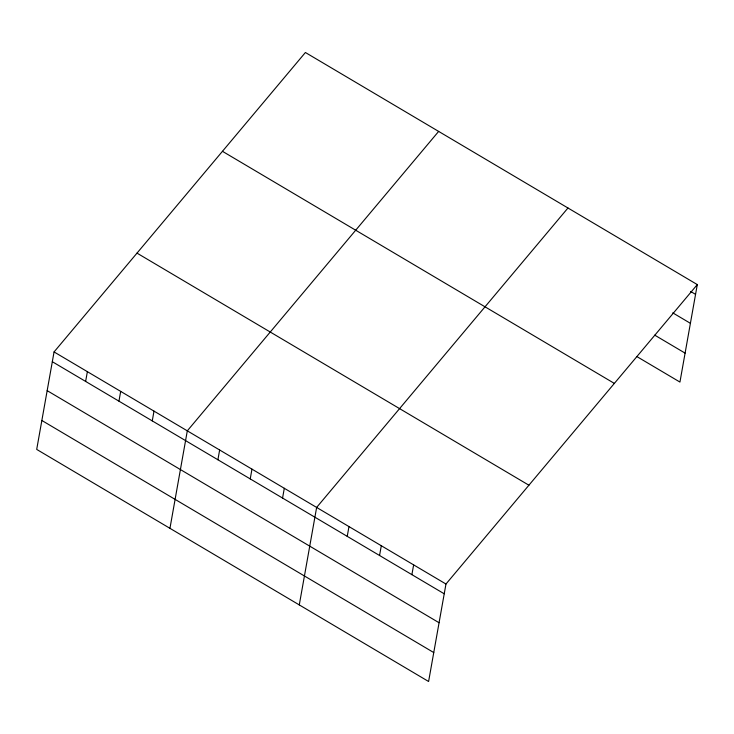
<?xml version="1.0" encoding="UTF-8"?>
<svg xmlns="http://www.w3.org/2000/svg" width="734" height="734" viewBox="0 0 734 734"><rect width="100%" height="100%" fill="white"/><g stroke="black" fill="none" stroke-linecap="round" stroke-linejoin="round"><path stroke-width="1.1" d="M54.059 351.935L36.7 449.41L428.601 681.501L445.969 584.025L697.3 284.59L305.399 52.499L54.059 351.935L445.969 584.025M85.63 381.432L87.374 371.661M118.945 401.159L120.688 391.387M152.259 420.894L154.002 411.113M169.949 528.324L187.308 430.84L438.648 131.404M217.906 459.768L219.64 449.988M250.23 478.917L251.973 469.136M282.562 498.065L284.306 488.284M299.279 604.917L316.638 507.433L567.969 207.997M347.228 536.352L348.971 526.581M379.561 555.5L381.304 545.729M411.893 574.649L413.637 564.877M697.3 284.59L679.941 382.065L636.828 356.541M690.657 291.462L695.557 294.362M672.766 312.858L690.4 323.309M654.719 335.135L685.088 353.127M222.457 151.314L614.358 383.405M137.001 253.12L528.911 485.211M52.325 361.706L444.226 593.797M47.169 390.644L439.07 622.744M41.856 420.472L433.757 652.563"/></g></svg>
